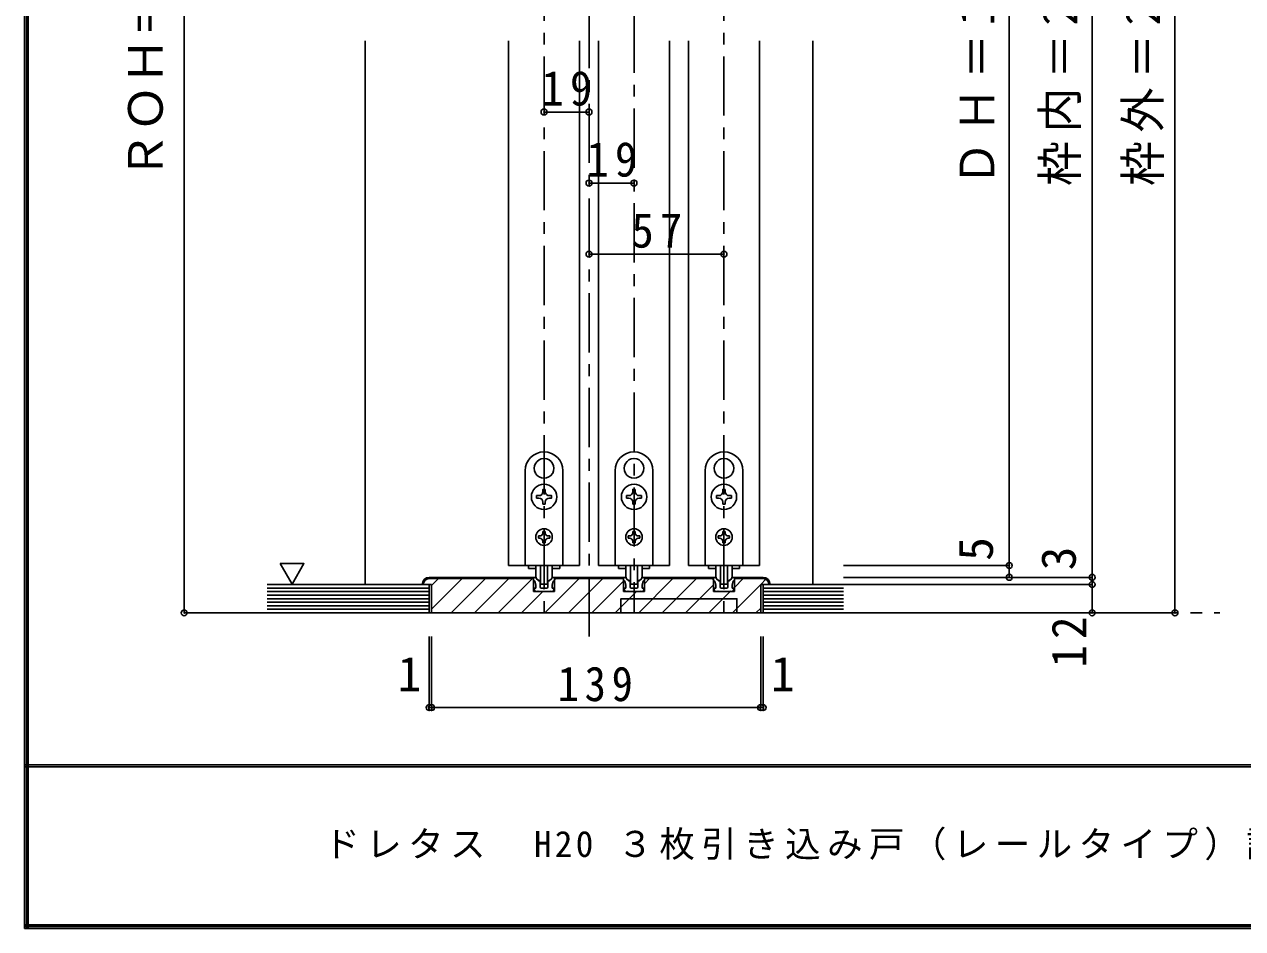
# Model space of a CAD drawing. Units: millimetres at full size, sheet at 1:5. Extents: x -973 to 977, y -718 to 696.
# Drawn here: x -973 to -459, y -701 to -319 of the extents above; entities that cross this region are included whole.
import ezdxf
from ezdxf.enums import TextEntityAlignment as Align

# ---------------------------------------------------------------- set-up
doc = ezdxf.new("R2010")
doc.units = ezdxf.units.MM
doc.header["$LTSCALE"] = 5
doc.header["$PDMODE"] = 32
doc.header["$PDSIZE"] = 2.5
doc.linetypes.add('CHAIN1', pattern=[8, 5, -1, 1, -1])
doc.linetypes.add('DASHED1', pattern=[1.8, 1.2, -0.6])
for name, color, linetype in [('0-1_通り芯', 4, 'CHAIN1'), ('0-3_仕上げ', 2, 'Continuous'), ('0-4_枠', 3, 'Continuous'), ('0-6_扉', 6, 'Continuous'), ('0-7_金物', 7, 'Continuous'), ('0-A_文字', 7, 'Continuous'), ('0-B_寸法', 7, 'Continuous'), ('0-C_ハッチ', 4, 'DASHED1'), ('F-1_枠', 6, 'Continuous'), ('F-A_文字', 7, 'Continuous')]:
    doc.layers.add(name, color=color, linetype=linetype)
doc.styles.add('ＭＳ ゴシック', font='')
doc.styles.get('ＭＳ ゴシック').set_extended_font_data('MS Gothic')

msp = doc.modelspace()

# ---------------------------------------------------------------- linework, layer by layer
at = {"layer": '0-1_通り芯'}
for p, q in [((-734.847, -577.5), (-734.847, -2.5)), ((-753.847, -52.5), (-753.847, -567.5)), ((-677.847, -52.5), (-677.847, -567.5)), ((-715.847, -74.5), (-715.847, -567.5)), ((-870.847, -567.5), (-468.347, -567.5))]:
    msp.add_line(p, q, dxfattribs=at)
at = {"layer": '0-3_仕上げ'}
for p, q in [((-661.347, -555.5), (-627.347, -555.5)), ((-661.347, -555.5), (-661.347, -567.5)), ((-870.847, -567.5), (-627.347, -567.5))]:
    msp.add_line(p, q, dxfattribs=at)
at = {"layer": '0-3_仕上げ', "color": 7}
for p, q in [((-870.847, -557), (-802.347, -557)), ((-870.847, -558.5), (-802.347, -558.5)), ((-870.847, -560), (-802.347, -560)), ((-661.347, -557), (-627.347, -557)), ((-661.347, -558.5), (-627.347, -558.5)), ((-661.347, -560), (-627.347, -560)), ((-870.847, -561.5), (-802.347, -561.5)), ((-870.847, -563), (-802.347, -563)), ((-870.847, -564.5), (-802.347, -564.5)), ((-870.847, -566), (-802.347, -566)), ((-661.347, -561.5), (-627.347, -561.5)), ((-661.347, -563), (-627.347, -563)), ((-661.347, -564.5), (-627.347, -564.5)), ((-661.347, -566), (-627.347, -566))]:
    msp.add_line(p, q, dxfattribs=at)
at = {"layer": '0-3_仕上げ'}
msp.add_lwpolyline([(-870.847, -555.5), (-802.347, -555.5), (-802.347, -567.5)], dxfattribs=at)
at = {"layer": '0-4_枠', "color": 4}
for p, q in [((-829.347, -555.5), (-829.347, -326)), ((-640.347, -555.5), (-640.347, -326))]:
    msp.add_line(p, q, dxfattribs=at)
at = {"layer": '0-4_枠'}
for p, q in [((-801.347, -555.5), (-805.347, -555.5)), ((-802.347, -552.5), (-758.247, -552.5)), ((-802.347, -553), (-758.247, -553)), ((-801.347, -567.5), (-801.347, -555.5)), ((-758.247, -558.5), (-758.247, -552.5)), ((-758.247, -552.941), (-758.247, -558.5)), ((-749.447, -552.5), (-720.247, -552.5)), ((-749.447, -558.5), (-749.447, -552.5)), ((-749.447, -558.5), (-749.447, -552.941)), ((-749.447, -553), (-720.247, -553)), ((-720.247, -558.5), (-720.247, -552.5)), ((-720.247, -558.5), (-720.247, -553)), ((-711.447, -558.5), (-711.447, -552.5)), ((-682.247, -552.5), (-711.447, -552.5)), ((-711.447, -553), (-682.247, -553)), ((-711.447, -558.5), (-711.447, -553)), ((-682.247, -558.5), (-682.247, -552.5)), ((-682.247, -552.941), (-682.247, -558.5)), ((-673.447, -558.5), (-673.447, -552.5)), ((-661.347, -552.5), (-673.447, -552.5)), ((-673.447, -558.5), (-673.447, -552.941)), ((-673.447, -553), (-661.347, -553)), ((-658.347, -555.5), (-662.347, -555.5)), ((-662.347, -567.5), (-662.347, -555.5)), ((-758.247, -558.5), (-749.447, -558.5)), ((-720.247, -558.5), (-711.447, -558.5)), ((-682.247, -558.5), (-673.447, -558.5)), ((-662.347, -567.5), (-801.347, -567.5))]:
    msp.add_line(p, q, dxfattribs=at)
msp.add_lwpolyline([(-721.347, -567.5), (-721.347, -561.5), (-672.347, -561.5), (-672.347, -567.5)], dxfattribs=at)
for centre, radius, start, end in [((-802.347, -555.5), 3, 90, 180), ((-802.347, -555.5), 2.5, 90, 180), ((-661.347, -555.5), 3, 0, 90), ((-661.347, -555.5), 2.5, 0, 90)]:
    msp.add_arc(centre, radius, start, end, dxfattribs=at)
at = {"layer": '0-6_扉'}
for p, q in [((-768.847, -326), (-768.847, -547.5)), ((-738.847, -326), (-738.847, -547.5)), ((-730.847, -326), (-730.847, -547.5)), ((-700.847, -326), (-700.847, -547.5)), ((-692.847, -326), (-692.847, -547.5)), ((-662.847, -326), (-662.847, -547.5)), ((-768.847, -547.5), (-738.847, -547.5)), ((-730.847, -547.5), (-700.847, -547.5)), ((-692.847, -547.5), (-662.847, -547.5))]:
    msp.add_line(p, q, dxfattribs=at)
at = {"layer": '0-7_金物'}
for p, q in [((-753.946, -502.351), (-753.847, -502.45)), ((-753.748, -502.351), (-753.847, -502.45)), ((-715.946, -502.351), (-715.847, -502.45)), ((-715.748, -502.351), (-715.847, -502.45)), ((-677.946, -502.351), (-677.847, -502.45)), ((-677.748, -502.351), (-677.847, -502.45)), ((-757.489, -508.489), (-757.354, -508.525)), ((-757.391, -508.66), (-757.354, -508.525)), ((-750.205, -508.489), (-750.34, -508.525)), ((-750.303, -508.66), (-750.34, -508.525)), ((-719.489, -508.489), (-719.354, -508.525)), ((-719.391, -508.66), (-719.354, -508.525)), ((-712.205, -508.489), (-712.34, -508.525)), ((-712.303, -508.66), (-712.34, -508.525)), ((-681.489, -508.489), (-681.354, -508.525)), ((-681.391, -508.66), (-681.354, -508.525)), ((-674.205, -508.489), (-674.34, -508.525)), ((-674.303, -508.66), (-674.34, -508.525)), ((-756.997, -518), (-756.997, -519)), ((-756.047, -518), (-756.997, -518)), ((-756.997, -519), (-756.047, -519)), ((-753.347, -516.3), (-753.347, -515.35)), ((-718.997, -518), (-718.997, -519)), ((-718.047, -518), (-718.997, -518)), ((-718.997, -519), (-718.047, -519)), ((-715.347, -516.3), (-715.347, -515.35)), ((-680.997, -518), (-680.997, -519)), ((-680.047, -518), (-680.997, -518)), ((-680.997, -519), (-680.047, -519)), ((-677.347, -516.3), (-677.347, -515.35)), ((-754.347, -520.7), (-754.347, -521.65)), ((-754.347, -521.65), (-753.347, -521.65)), ((-753.347, -521.65), (-753.347, -520.7)), ((-716.347, -520.7), (-716.347, -521.65)), ((-716.347, -521.65), (-715.347, -521.65)), ((-715.347, -521.65), (-715.347, -520.7)), ((-678.347, -520.7), (-678.347, -521.65)), ((-678.347, -521.65), (-677.347, -521.65)), ((-677.347, -521.65), (-677.347, -520.7)), ((-756.247, -535), (-756.247, -536)), ((-755.647, -535), (-756.247, -535)), ((-754.347, -533.1), (-754.347, -533.7)), ((-754.347, -533.1), (-753.347, -533.1)), ((-753.347, -533.1), (-753.347, -533.7)), ((-752.047, -535), (-751.447, -535)), ((-751.447, -535), (-751.447, -536)), ((-718.247, -535), (-718.247, -536)), ((-717.647, -535), (-718.247, -535)), ((-716.347, -533.1), (-716.347, -533.7)), ((-716.347, -533.1), (-715.347, -533.1)), ((-715.347, -533.1), (-715.347, -533.7)), ((-714.047, -535), (-713.447, -535)), ((-713.447, -535), (-713.447, -536)), ((-680.247, -535), (-680.247, -536)), ((-679.647, -535), (-680.247, -535)), ((-678.347, -533.1), (-678.347, -533.7)), ((-678.347, -533.1), (-677.347, -533.1)), ((-677.347, -533.1), (-677.347, -533.7)), ((-676.047, -535), (-675.447, -535)), ((-675.447, -535), (-675.447, -536)), ((-756.247, -536), (-755.647, -536)), ((-754.347, -537.3), (-754.347, -537.9)), ((-753.347, -537.9), (-754.347, -537.9)), ((-753.347, -537.3), (-753.347, -537.9)), ((-751.447, -536), (-752.047, -536)), ((-718.247, -536), (-717.647, -536)), ((-716.347, -537.3), (-716.347, -537.9)), ((-715.347, -537.9), (-716.347, -537.9)), ((-715.347, -537.3), (-715.347, -537.9)), ((-713.447, -536), (-714.047, -536)), ((-680.247, -536), (-679.647, -536)), ((-678.347, -537.3), (-678.347, -537.9)), ((-677.347, -537.9), (-678.347, -537.9)), ((-677.347, -537.3), (-677.347, -537.9)), ((-675.447, -536), (-676.047, -536)), ((-760.447, -547.5), (-760.447, -548.7)), ((-760.447, -548.7), (-757.315, -548.7)), ((-757.347, -551.921), (-757.347, -547.5)), ((-755.347, -547.5), (-755.347, -555.121)), ((-752.347, -547.5), (-752.347, -555.121)), ((-750.379, -548.7), (-747.247, -548.7)), ((-750.347, -551.921), (-750.347, -547.5)), ((-747.247, -547.5), (-747.247, -548.7)), ((-722.447, -547.5), (-722.447, -548.7)), ((-722.447, -548.7), (-719.315, -548.7)), ((-719.347, -551.921), (-719.347, -547.5)), ((-717.347, -547.5), (-717.347, -555.121)), ((-714.347, -547.5), (-714.347, -555.121)), ((-712.379, -548.7), (-709.247, -548.7)), ((-712.347, -551.921), (-712.347, -547.5)), ((-709.247, -547.5), (-709.247, -548.7)), ((-684.447, -547.5), (-684.447, -548.7)), ((-684.447, -548.7), (-681.315, -548.7)), ((-681.347, -551.921), (-681.347, -547.5)), ((-679.347, -547.5), (-679.347, -555.121)), ((-676.347, -547.5), (-676.347, -555.121)), ((-674.379, -548.7), (-671.247, -548.7)), ((-674.347, -551.921), (-674.347, -547.5)), ((-671.247, -547.5), (-671.247, -548.7)), ((-756.185, -553.912), (-757.45, -552.646)), ((-755.973, -554), (-755.647, -554)), ((-755.447, -556.7), (-755.447, -554.2)), ((-752.647, -555.421), (-755.047, -555.421)), ((-752.247, -556.7), (-752.247, -554.2)), ((-751.721, -554), (-752.047, -554)), ((-751.509, -553.912), (-750.243, -552.646)), ((-749.347, -552.5), (-749.89, -552.5)), ((-749.347, -553.5), (-749.347, -552.5)), ((-718.185, -553.912), (-719.45, -552.646)), ((-717.973, -554), (-717.647, -554)), ((-717.447, -556.7), (-717.447, -554.2)), ((-714.647, -555.421), (-717.047, -555.421)), ((-714.247, -556.7), (-714.247, -554.2)), ((-713.721, -554), (-714.047, -554)), ((-713.509, -553.912), (-712.243, -552.646)), ((-711.347, -552.5), (-711.89, -552.5)), ((-711.347, -553.5), (-711.347, -552.5)), ((-680.185, -553.912), (-681.45, -552.646)), ((-679.973, -554), (-679.647, -554)), ((-679.447, -556.7), (-679.447, -554.2)), ((-676.647, -555.421), (-679.047, -555.421)), ((-676.247, -556.7), (-676.247, -554.2)), ((-675.721, -554), (-676.047, -554)), ((-675.509, -553.912), (-674.243, -552.646)), ((-673.347, -552.5), (-673.89, -552.5)), ((-673.347, -553.5), (-673.347, -552.5)), ((-757.347, -557), (-757.947, -557)), ((-757.347, -557), (-757.347, -555.736)), ((-751.547, -558.5), (-756.147, -558.5)), ((-755.147, -557), (-754.147, -557)), ((-754.147, -557), (-753.847, -557.3)), ((-753.847, -557.3), (-753.547, -557)), ((-753.547, -557), (-752.547, -557)), ((-751.347, -558.3), (-751.547, -558.5)), ((-751.147, -558.5), (-751.347, -558.3)), ((-751.147, -558.5), (-750.047, -558.5)), ((-750.347, -557), (-750.347, -555.736)), ((-750.347, -557), (-749.747, -557)), ((-750.047, -558.5), (-749.561, -557.274)), ((-719.347, -557), (-719.947, -557)), ((-719.347, -557), (-719.347, -555.736)), ((-713.547, -558.5), (-718.147, -558.5)), ((-717.147, -557), (-716.147, -557)), ((-716.147, -557), (-715.847, -557.3)), ((-715.847, -557.3), (-715.547, -557)), ((-715.547, -557), (-714.547, -557)), ((-713.347, -558.3), (-713.547, -558.5)), ((-713.147, -558.5), (-713.347, -558.3)), ((-713.147, -558.5), (-712.047, -558.5)), ((-712.347, -557), (-712.347, -555.736)), ((-712.347, -557), (-711.747, -557)), ((-712.047, -558.5), (-711.561, -557.274)), ((-681.347, -557), (-681.947, -557)), ((-681.347, -557), (-681.347, -555.736)), ((-675.547, -558.5), (-680.147, -558.5)), ((-679.147, -557), (-678.147, -557)), ((-678.147, -557), (-677.847, -557.3)), ((-677.847, -557.3), (-677.547, -557)), ((-677.547, -557), (-676.547, -557)), ((-675.347, -558.3), (-675.547, -558.5)), ((-675.147, -558.5), (-675.347, -558.3)), ((-675.147, -558.5), (-674.047, -558.5)), ((-674.347, -557), (-674.347, -555.736)), ((-674.347, -557), (-673.747, -557)), ((-674.047, -558.5), (-673.561, -557.274))]:
    msp.add_line(p, q, dxfattribs=at)
for points in [[(-745.847, -507.5), (-745.847, -547.5), (-761.847, -547.5), (-761.847, -507.5)], [(-707.847, -507.5), (-707.847, -547.5), (-723.847, -547.5), (-723.847, -507.5)], [(-669.847, -507.5), (-669.847, -547.5), (-685.847, -547.5), (-685.847, -507.5)], [(-753.347, -515.35), (-754.347, -515.35), (-754.347, -516.3)], [(-751.647, -519), (-750.697, -519), (-750.697, -518), (-751.647, -518)], [(-715.347, -515.35), (-716.347, -515.35), (-716.347, -516.3)], [(-713.647, -519), (-712.697, -519), (-712.697, -518), (-713.647, -518)], [(-677.347, -515.35), (-678.347, -515.35), (-678.347, -516.3)], [(-675.647, -519), (-674.697, -519), (-674.697, -518), (-675.647, -518)], [(-758.347, -553.5), (-758.347, -552.5), (-757.804, -552.5)], [(-720.347, -553.5), (-720.347, -552.5), (-719.804, -552.5)], [(-682.347, -553.5), (-682.347, -552.5), (-681.804, -552.5)], [(-756.547, -558.5), (-757.647, -558.5), (-758.133, -557.274)], [(-756.547, -558.5), (-756.347, -558.3), (-756.147, -558.5)], [(-718.547, -558.5), (-719.647, -558.5), (-720.133, -557.274)], [(-718.547, -558.5), (-718.347, -558.3), (-718.147, -558.5)], [(-680.547, -558.5), (-681.647, -558.5), (-682.133, -557.274)], [(-680.547, -558.5), (-680.347, -558.3), (-680.147, -558.5)]]:
    msp.add_lwpolyline(points, dxfattribs=at)
for centre, radius in [((-753.847, -518.5), 5.35), ((-715.847, -518.5), 5.35), ((-677.847, -518.5), 5.35), ((-753.847, -535.5), 3.5), ((-715.847, -535.5), 3.5), ((-677.847, -535.5), 3.5)]:
    msp.add_circle(centre, radius, dxfattribs=at)
for centre, radius, start, end in [((-753.847, -507.5), 8, 0, 180), ((-753.847, -506.5), 4.15, 91.3645, 208.6355), ((-753.847, -506.5), 4.15, 331.3645, 88.6355), ((-715.847, -507.5), 8, 0, 180), ((-715.847, -506.5), 4.15, 91.3645, 208.6355), ((-715.847, -506.5), 4.15, 331.3645, 88.6355), ((-677.847, -507.5), 8, 0, 180), ((-677.847, -506.5), 4.15, 91.3645, 208.6355), ((-677.847, -506.5), 4.15, 331.3645, 88.6355), ((-753.847, -506.5), 4.15, 211.3645, 328.6355), ((-715.847, -506.5), 4.15, 211.3645, 328.6355), ((-677.847, -506.5), 4.15, 211.3645, 328.6355), ((-756.047, -516.3), 1.7, 270, 0), ((-756.047, -520.7), 1.7, 0, 90), ((-751.647, -516.3), 1.7, 180, 270), ((-751.647, -520.7), 1.7, 90, 180), ((-718.047, -516.3), 1.7, 270, 0), ((-718.047, -520.7), 1.7, 0, 90), ((-713.647, -516.3), 1.7, 180, 270), ((-713.647, -520.7), 1.7, 90, 180), ((-680.047, -516.3), 1.7, 270, 0), ((-680.047, -520.7), 1.7, 0, 90), ((-675.647, -516.3), 1.7, 180, 270), ((-675.647, -520.7), 1.7, 90, 180), ((-755.647, -533.7), 1.3, 270, 0), ((-752.047, -533.7), 1.3, 180, 270), ((-717.647, -533.7), 1.3, 270, 0), ((-714.047, -533.7), 1.3, 180, 270), ((-679.647, -533.7), 1.3, 270, 0), ((-676.047, -533.7), 1.3, 180, 270), ((-755.647, -537.3), 1.3, 0, 90), ((-752.047, -537.3), 1.3, 90, 180), ((-717.647, -537.3), 1.3, 0, 90), ((-714.047, -537.3), 1.3, 90, 180), ((-679.647, -537.3), 1.3, 0, 90), ((-676.047, -537.3), 1.3, 90, 180), ((-760.347, -555.736), 3, 0, 48.19), ((-757.804, -553), 0.5, 45, 90), ((-755.347, -551.921), 2, 180, 264.78409), ((-755.973, -553.7), 0.3, 225, 270), ((-755.647, -554.2), 0.2, 0, 90), ((-755.547, -554.112), 0.2, 0, 84.78409), ((-755.047, -555.121), 0.3, 180, 270), ((-752.647, -555.121), 0.3, 270, 0), ((-752.147, -554.112), 0.2, 95.21591, 180), ((-752.047, -554.2), 0.2, 90, 180), ((-752.347, -551.921), 2, 275.21591, 0), ((-751.721, -553.7), 0.3, 270, 315), ((-747.347, -555.736), 3, 131.81, 180), ((-749.89, -553), 0.5, 90, 135), ((-722.347, -555.736), 3, 0, 48.19), ((-719.804, -553), 0.5, 45, 90), ((-717.347, -551.921), 2, 180, 264.78409), ((-717.973, -553.7), 0.3, 225, 270), ((-717.647, -554.2), 0.2, 0, 90), ((-717.547, -554.112), 0.2, 0, 84.78409), ((-717.047, -555.121), 0.3, 180, 270), ((-714.647, -555.121), 0.3, 270, 0), ((-714.147, -554.112), 0.2, 95.21591, 180), ((-714.047, -554.2), 0.2, 90, 180), ((-714.347, -551.921), 2, 275.21591, 0), ((-713.721, -553.7), 0.3, 270, 315), ((-709.347, -555.736), 3, 131.81, 180), ((-711.89, -553), 0.5, 90, 135), ((-684.347, -555.736), 3, 0, 48.19), ((-681.804, -553), 0.5, 45, 90), ((-679.347, -551.921), 2, 180, 264.78409), ((-679.973, -553.7), 0.3, 225, 270), ((-679.647, -554.2), 0.2, 0, 90), ((-679.547, -554.112), 0.2, 0, 84.78409), ((-679.047, -555.121), 0.3, 180, 270), ((-676.647, -555.121), 0.3, 270, 0), ((-676.147, -554.112), 0.2, 95.21591, 180), ((-676.047, -554.2), 0.2, 90, 180), ((-676.347, -551.921), 2, 275.21591, 0), ((-675.721, -553.7), 0.3, 270, 315), ((-671.347, -555.736), 3, 131.81, 180), ((-673.89, -553), 0.5, 90, 135), ((-757.947, -557.2), 0.2, 90, 201.616), ((-755.147, -556.7), 0.3, 180, 270), ((-752.547, -556.7), 0.3, 270, 0), ((-749.747, -557.2), 0.2, 338.384, 90), ((-719.947, -557.2), 0.2, 90, 201.616), ((-717.147, -556.7), 0.3, 180, 270), ((-714.547, -556.7), 0.3, 270, 0), ((-711.747, -557.2), 0.2, 338.384, 90), ((-681.947, -557.2), 0.2, 90, 201.616), ((-679.147, -556.7), 0.3, 180, 270), ((-676.547, -556.7), 0.3, 270, 0), ((-673.747, -557.2), 0.2, 338.384, 90)]:
    msp.add_arc(centre, radius, start, end, dxfattribs=at)
at = {"layer": '0-A_文字'}
msp.add_line((-865.282, -546.686), (-860.282, -555.347), dxfattribs=at)
msp.add_lwpolyline([(-865.282, -546.686), (-855.282, -546.686), (-860.282, -555.347)], dxfattribs=at)
at = {"layer": '0-B_寸法', "color": 4}
for p, q in [((-905.847, -52.5), (-905.847, -567.5)), ((-522.347, -552.5), (-522.347, -60.5)), ((-487.347, -60.5), (-487.347, -567.5)), ((-557.347, -90.5), (-557.347, -547.5)), ((-753.847, -356), (-734.847, -356)), ((-734.847, -386), (-715.847, -386)), ((-734.847, -416), (-677.847, -416)), ((-557.347, -547.5), (-627.347, -547.5)), ((-557.347, -552.5), (-557.347, -547.5)), ((-522.347, -552.5), (-627.347, -552.5)), ((-557.347, -552.5), (-627.347, -552.5)), ((-522.347, -555.5), (-627.347, -555.5)), ((-522.347, -555.5), (-522.347, -552.5)), ((-522.347, -567.5), (-522.347, -555.5)), ((-905.847, -567.5), (-870.847, -567.5)), ((-487.347, -567.5), (-627.347, -567.5)), ((-802.347, -607.5), (-802.347, -577.5)), ((-801.347, -607.5), (-801.347, -577.5)), ((-662.347, -607.5), (-662.347, -577.5)), ((-661.347, -607.5), (-661.347, -577.5)), ((-802.347, -607.5), (-801.347, -607.5)), ((-801.347, -607.5), (-662.347, -607.5)), ((-662.347, -607.5), (-661.347, -607.5))]:
    msp.add_line(p, q, dxfattribs=at)
at = {"layer": '0-B_寸法'}
for p in [(-753.847, -356), (-734.847, -356), (-734.847, -386), (-715.847, -386), (-734.847, -416), (-677.847, -416), (-557.347, -547.5), (-557.347, -552.5), (-522.347, -552.5), (-522.347, -555.5), (-905.847, -567.5), (-522.347, -567.5), (-487.347, -567.5), (-802.347, -607.5), (-801.347, -607.5), (-662.347, -607.5), (-661.347, -607.5)]:
    msp.add_point(p, dxfattribs=at)
at = {"layer": '0-C_ハッチ', "linetype": 'Continuous'}
for p, q in [((-801.347, -555.973), (-798.373, -553)), ((-801.347, -565.873), (-788.474, -553)), ((-793.074, -567.5), (-778.574, -553)), ((-783.175, -567.5), (-768.675, -553)), ((-773.275, -567.5), (-758.775, -553)), ((-753.476, -567.5), (-738.976, -553)), ((-743.577, -567.5), (-729.077, -553)), ((-733.678, -567.5), (-720.247, -554.069)), ((-713.879, -567.5), (-699.379, -553)), ((-711.447, -555.169), (-709.278, -553)), ((-703.979, -567.5), (-689.479, -553)), ((-694.08, -567.5), (-682.247, -555.667)), ((-674.281, -567.5), (-662.347, -555.566)), ((-673.447, -556.767), (-669.68, -553)), ((-662.281, -555.5), (-660.109, -553.328)), ((-763.376, -567.5), (-754.376, -558.5)), ((-723.778, -567.5), (-714.778, -558.5)), ((-684.18, -567.5), (-675.18, -558.5)), ((-664.381, -567.5), (-662.347, -565.466))]:
    msp.add_line(p, q, dxfattribs=at)
at = {"layer": 'F-1_枠'}
for p, q in [((-973.347, 695.833), (-973.347, -700.833)), ((-972.514, 695.833), (-972.514, -700.833)), ((-971.68, 695.833), (-971.68, -700.833)), ((976.653, -631.667), (-973.347, -631.667)), ((976.653, -632.5), (-973.347, -632.5)), ((976.653, -699.167), (-973.347, -699.167)), ((976.653, -700), (-973.347, -700)), ((976.653, -700.833), (-973.347, -700.833))]:
    msp.add_line(p, q, dxfattribs=at)

# ---------------------------------------------------------------- texts
at = {"layer": '0-B_寸法', "style": 'ＭＳ ゴシック'}
for s, p in [('ＲＯＨ＝2,055', (-910.488, -384.5)), ('5', (-559.847, -545.5)), ('3', (-524.847, -549.5))]:
    msp.add_text(s, height=14.66, rotation=90, dxfattribs=at).set_placement(p, align=Align.BOTTOM_LEFT)
for p in [(-815.647, -605), (-658.047, -605)]:
    msp.add_text('1', height=14.66, dxfattribs=at).set_placement(p, align=Align.BOTTOM_LEFT)
at = {"layer": '0-B_寸法', "char_height": 14.66, "attachment_point": 7, "rotation": 90, "style": 'ＭＳ ゴシック'}
for s, insert in [('\\T1.19;\\W0.95;ＤＨ＝1,983', (-559.847, -387.25)), ('\\T1.19;\\W0.95;枠内＝2,002', (-524.847, -387.25)), ('\\T1.19;\\W0.95;枠外＝2,047', (-489.847, -387.25)), ('\\T1.27;\\W0.95;12', (-524.847, -590.544))]:
    msp.add_mtext(s, dxfattribs=dict(at, insert=insert))
at = {"layer": '0-B_寸法', "char_height": 14.66, "attachment_point": 7, "style": 'ＭＳ ゴシック'}
for s, insert in [('\\T1.27;\\W0.95;19', (-754.972, -353.5)), ('\\T1.27;\\W0.95;19', (-735.972, -383.5)), ('\\T1.27;\\W0.95;57', (-716.972, -413.5)), ('\\T1.27;\\W0.9;139', (-748.097, -605))]:
    msp.add_mtext(s, dxfattribs=dict(at, insert=insert))
at = {"layer": 'F-A_文字', "insert": (-846.68, -673.333), "char_height": 11, "attachment_point": 7, "style": 'ＭＳ ゴシック'}
msp.add_mtext('\\T1.18;ドレタス\u3000H20\\~３枚引き込み戸（レールタイプ）調整枠\u30003方枠＋敷居Q型／床直付けレール', dxfattribs=at)

doc.saveas('drawing.dxf')
